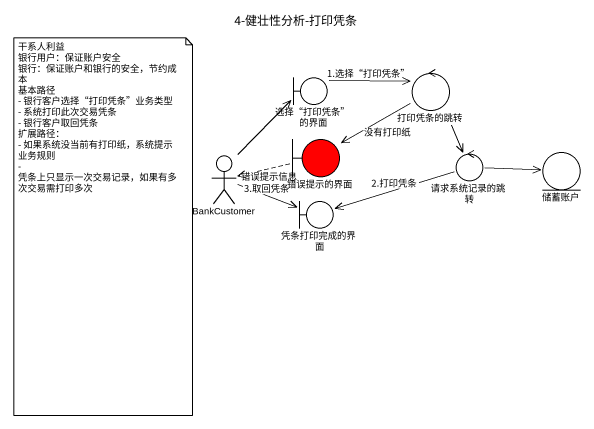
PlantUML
@startuml
title 4-健壮性分析-打印凭条
boundary "选择“打印凭条”的界面" as 选择_打印凭条_的界面
control 打印凭条的跳转
actor BankCustomer
boundary 错误提示的界面 #FF0000
control 请求系统记录的跳转
entity 储蓄账户
boundary 凭条打印完成的界面
选择_打印凭条_的界面 -right-> 打印凭条的跳转 : 1.选择“打印凭条”
打印凭条的跳转 --> 错误提示的界面 : 没有打印纸
打印凭条的跳转 --> 请求系统记录的跳转
BankCustomer -up-> 选择_打印凭条_的界面
BankCustomer -right-> 凭条打印完成的界面 : 3.取回凭条
错误提示的界面 .left.> BankCustomer : 错误提示信息
请求系统记录的跳转 -right-> 储蓄账户
请求系统记录的跳转 -left-> 凭条打印完成的界面 : 2.打印凭条
note as N1
  干系人利益
  银行用户：保证账户安全
  银行：保证账户和银行的安全，节约成本
  基本路径
  - 银行客户选择“打印凭条”业务类型
  - 系统打印此次交易凭条
  - 银行客户取回凭条
  扩展路径：
  - 如果系统没当前有打印纸，系统提示
  业务规则
  - 凭条上只显示一次交易记录，如果有多次交易需打印多次
end note
@enduml
